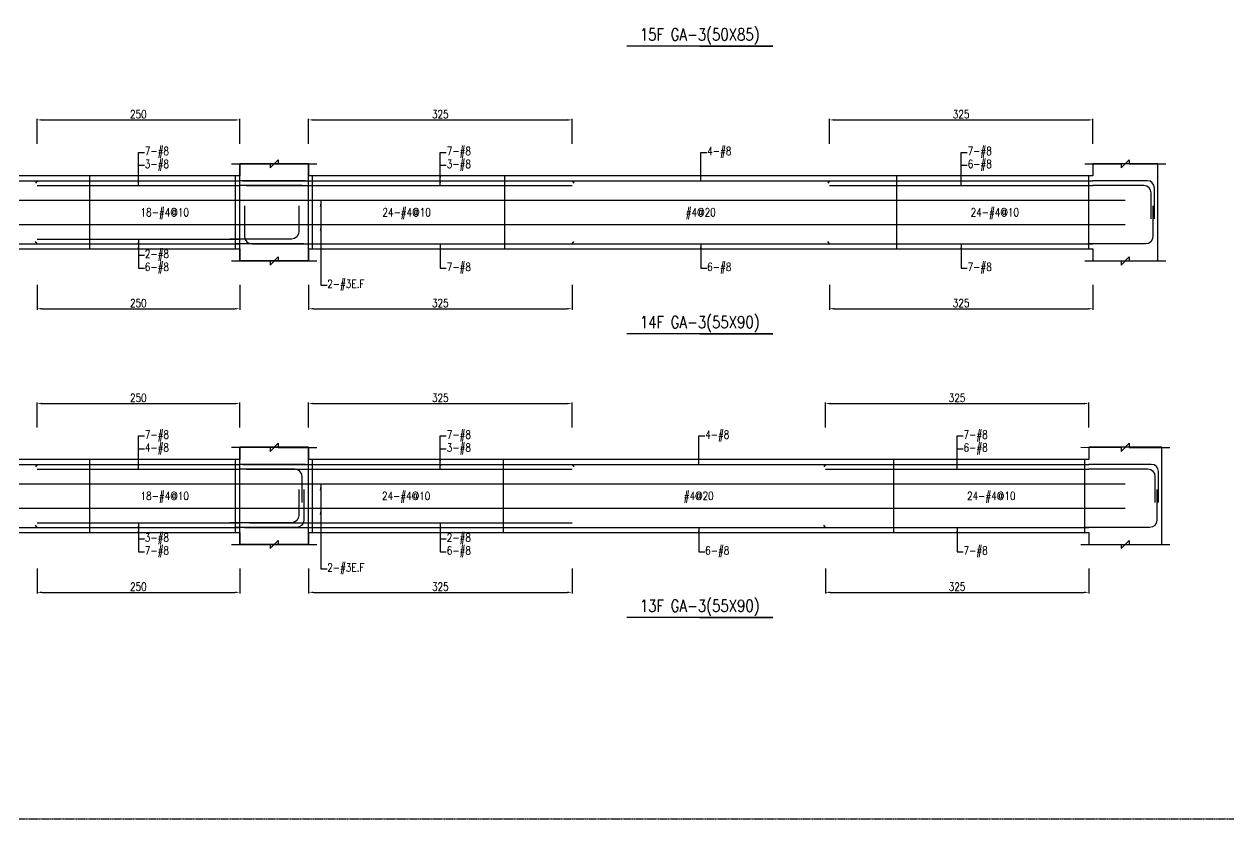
# Model space of a CAD drawing. Header units: millimetres. Extents: x 0 to 84580, y -12276 to 4373.
# Drawn here: x 34273 to 35759, y -3069 to -2088 of the extents above; entities that cross this region are included whole.
import ezdxf
from ezdxf.enums import TextEntityAlignment as Align

# ---------------------------------------------------------------- set-up
doc = ezdxf.new("R2010")
doc.units = ezdxf.units.MM
doc.header["$MEASUREMENT"] = 0
doc.linetypes.add('CENTER', pattern=[2, 1.25, -0.25, 0.25, -0.25])
for name, color, linetype in [('S-DIM', 2, 'Continuous'), ('S-GRID', 1, 'CENTER'), ('S-LEADER', 2, 'Continuous'), ('S-RC', 130, 'Continuous'), ('S-REINF', 6, 'Continuous'), ('S-TEXT', 2, 'Continuous')]:
    doc.layers.add(name, color=color, linetype=linetype)
doc.styles.add('CS4', font='romans.shx', dxfattribs={"width": 0.8, "bigfont": 'lsp.shx'})
doc.styles.get("Standard").update_dxf_attribs({"font": 'arial.ttf'})
doc.dimstyles.new('ISO-25', dxfattribs={"dimtxt": 2.5, "dimasz": 2.5, "dimexe": 1.25, "dimexo": 0.625, "dimtad": 1, "dimtxsty": 'Standard', "dimcen": 2.5, "dimadec": 0, "dimazin": 0, "dimtfac": 1, "dimtmove": 0, "dimatfit": 3, "dimfxl": 0, "dimarcsym": 0})

# ---------------------------------------------------------------- blocks, each defined once
blk = doc.blocks.new('*D919')
at = {"layer": 'DEFPOINTS', "color": 0, "transparency": 16777216}
for p in [(34538.8, -2556.4), (34288.8, -2586.4), (34538.8, -2586.4)]:
    blk.add_point(p, dxfattribs=at)
at = {"layer": 'S-DIM', "color": 0, "lineweight": -2, "transparency": 16777216}
for p, q in [((34288.8, -2585.8), (34288.8, -2555.2)), ((34294.8, -2556.4), (34532.8, -2556.4)), ((34538.8, -2585.8), (34538.8, -2555.2))]:
    blk.add_line(p, q, dxfattribs=at)
at = {"layer": 'S-DIM', "color": 0, "transparency": 16777216}
for points in [[(34294.8, -2555.4), (34294.8, -2557.4), (34288.8, -2556.4)], [(34532.8, -2555.4), (34532.8, -2557.4), (34538.8, -2556.4)]]:
    blk.add_solid(points, dxfattribs=at)
at = {"layer": 'S-DIM', "color": 0, "transparency": 16777216, "insert": (34413.8, -2549.4), "char_height": 10, "attachment_point": 5, "style": 'CS4'}
blk.add_mtext('250', dxfattribs=at)
blk = doc.blocks.new('*D921')
at = {"layer": 'DEFPOINTS', "color": 0, "transparency": 16777216}
for p in [(34288.8, -2759.4), (34538.8, -2759.4), (34538.8, -2789.4)]:
    blk.add_point(p, dxfattribs=at)
at = {"layer": 'S-DIM', "color": 0, "lineweight": -2, "transparency": 16777216}
for p, q in [((34288.8, -2760.1), (34288.8, -2790.7)), ((34538.8, -2760.1), (34538.8, -2790.7)), ((34294.8, -2789.4), (34532.8, -2789.4))]:
    blk.add_line(p, q, dxfattribs=at)
at = {"layer": 'S-DIM', "color": 0, "transparency": 16777216}
for points in [[(34294.8, -2788.4), (34294.8, -2790.4), (34288.8, -2789.4)], [(34532.8, -2788.4), (34532.8, -2790.4), (34538.8, -2789.4)]]:
    blk.add_solid(points, dxfattribs=at)
at = {"layer": 'S-DIM', "color": 0, "transparency": 16777216, "insert": (34413.8, -2782.4), "char_height": 10, "attachment_point": 5, "style": 'CS4'}
blk.add_mtext('250', dxfattribs=at)
blk = doc.blocks.new('*D923')
at = {"layer": 'DEFPOINTS', "color": 0, "transparency": 16777216}
for p in [(34538.8, -2206.4), (34288.8, -2236.4), (34538.8, -2236.4)]:
    blk.add_point(p, dxfattribs=at)
at = {"layer": 'S-DIM', "color": 0, "lineweight": -2, "transparency": 16777216}
for p, q in [((34288.8, -2235.8), (34288.8, -2205.2)), ((34294.8, -2206.4), (34532.8, -2206.4)), ((34538.8, -2235.8), (34538.8, -2205.2))]:
    blk.add_line(p, q, dxfattribs=at)
at = {"layer": 'S-DIM', "color": 0, "transparency": 16777216}
for points in [[(34294.8, -2205.4), (34294.8, -2207.4), (34288.8, -2206.4)], [(34532.8, -2205.4), (34532.8, -2207.4), (34538.8, -2206.4)]]:
    blk.add_solid(points, dxfattribs=at)
at = {"layer": 'S-DIM', "color": 0, "transparency": 16777216, "insert": (34413.8, -2199.4), "char_height": 10, "attachment_point": 5, "style": 'CS4'}
blk.add_mtext('250', dxfattribs=at)
blk = doc.blocks.new('*D925')
at = {"layer": 'DEFPOINTS', "color": 0, "transparency": 16777216}
for p in [(34288.8, -2409.4), (34538.8, -2409.4), (34538.8, -2439.4)]:
    blk.add_point(p, dxfattribs=at)
at = {"layer": 'S-DIM', "color": 0, "lineweight": -2, "transparency": 16777216}
for p, q in [((34288.8, -2410.1), (34288.8, -2440.7)), ((34538.8, -2410.1), (34538.8, -2440.7)), ((34294.8, -2439.4), (34532.8, -2439.4))]:
    blk.add_line(p, q, dxfattribs=at)
at = {"layer": 'S-DIM', "color": 0, "transparency": 16777216}
for points in [[(34294.8, -2438.4), (34294.8, -2440.4), (34288.8, -2439.4)], [(34532.8, -2438.4), (34532.8, -2440.4), (34538.8, -2439.4)]]:
    blk.add_solid(points, dxfattribs=at)
at = {"layer": 'S-DIM', "color": 0, "transparency": 16777216, "insert": (34413.8, -2432.4), "char_height": 10, "attachment_point": 5, "style": 'CS4'}
blk.add_mtext('250', dxfattribs=at)
blk = doc.blocks.new('*D943')
at = {"layer": 'DEFPOINTS', "color": 0, "transparency": 16777216}
for p in [(34948.8, -2556.4), (34623.8, -2586.4), (34948.8, -2586.4)]:
    blk.add_point(p, dxfattribs=at)
at = {"layer": 'S-DIM', "color": 0, "lineweight": -2, "transparency": 16777216}
for p, q in [((34623.8, -2585.8), (34623.8, -2555.2)), ((34629.8, -2556.4), (34942.8, -2556.4)), ((34948.8, -2585.8), (34948.8, -2555.2))]:
    blk.add_line(p, q, dxfattribs=at)
at = {"layer": 'S-DIM', "color": 0, "transparency": 16777216}
for points in [[(34629.8, -2555.4), (34629.8, -2557.4), (34623.8, -2556.4)], [(34942.8, -2555.4), (34942.8, -2557.4), (34948.8, -2556.4)]]:
    blk.add_solid(points, dxfattribs=at)
at = {"layer": 'S-DIM', "color": 0, "transparency": 16777216, "insert": (34786.3, -2549.4), "char_height": 10, "attachment_point": 5, "style": 'CS4'}
blk.add_mtext('325', dxfattribs=at)
blk = doc.blocks.new('*D944')
at = {"layer": 'DEFPOINTS', "color": 0, "transparency": 16777216}
for p in [(35586.3, -2556.4), (35261.3, -2586.4), (35586.3, -2586.4)]:
    blk.add_point(p, dxfattribs=at)
at = {"layer": 'S-DIM', "color": 0, "lineweight": -2, "transparency": 16777216}
for p, q in [((35261.3, -2585.8), (35261.3, -2555.2)), ((35267.3, -2556.4), (35580.3, -2556.4)), ((35586.3, -2585.8), (35586.3, -2555.2))]:
    blk.add_line(p, q, dxfattribs=at)
at = {"layer": 'S-DIM', "color": 0, "transparency": 16777216}
for points in [[(35267.3, -2555.4), (35267.3, -2557.4), (35261.3, -2556.4)], [(35580.3, -2555.4), (35580.3, -2557.4), (35586.3, -2556.4)]]:
    blk.add_solid(points, dxfattribs=at)
at = {"layer": 'S-DIM', "color": 0, "transparency": 16777216, "insert": (35423.8, -2549.4), "char_height": 10, "attachment_point": 5, "style": 'CS4'}
blk.add_mtext('325', dxfattribs=at)
blk = doc.blocks.new('*D945')
at = {"layer": 'DEFPOINTS', "color": 0, "transparency": 16777216}
for p in [(34623.8, -2759.4), (34948.8, -2759.4), (34948.8, -2789.4)]:
    blk.add_point(p, dxfattribs=at)
at = {"layer": 'S-DIM', "color": 0, "lineweight": -2, "transparency": 16777216}
for p, q in [((34623.8, -2760.1), (34623.8, -2790.7)), ((34948.8, -2760.1), (34948.8, -2790.7)), ((34629.8, -2789.4), (34942.8, -2789.4))]:
    blk.add_line(p, q, dxfattribs=at)
at = {"layer": 'S-DIM', "color": 0, "transparency": 16777216}
for points in [[(34629.8, -2788.4), (34629.8, -2790.4), (34623.8, -2789.4)], [(34942.8, -2788.4), (34942.8, -2790.4), (34948.8, -2789.4)]]:
    blk.add_solid(points, dxfattribs=at)
at = {"layer": 'S-DIM', "color": 0, "transparency": 16777216, "insert": (34786.3, -2782.4), "char_height": 10, "attachment_point": 5, "style": 'CS4'}
blk.add_mtext('325', dxfattribs=at)
blk = doc.blocks.new('*D946')
at = {"layer": 'DEFPOINTS', "color": 0, "transparency": 16777216}
for p in [(35261.3, -2759.4), (35586.3, -2759.4), (35586.3, -2789.4)]:
    blk.add_point(p, dxfattribs=at)
at = {"layer": 'S-DIM', "color": 0, "lineweight": -2, "transparency": 16777216}
for p, q in [((35261.3, -2760.1), (35261.3, -2790.7)), ((35586.3, -2760.1), (35586.3, -2790.7)), ((35267.3, -2789.4), (35580.3, -2789.4))]:
    blk.add_line(p, q, dxfattribs=at)
at = {"layer": 'S-DIM', "color": 0, "transparency": 16777216}
for points in [[(35267.3, -2788.4), (35267.3, -2790.4), (35261.3, -2789.4)], [(35580.3, -2788.4), (35580.3, -2790.4), (35586.3, -2789.4)]]:
    blk.add_solid(points, dxfattribs=at)
at = {"layer": 'S-DIM', "color": 0, "transparency": 16777216, "insert": (35423.8, -2782.4), "char_height": 10, "attachment_point": 5, "style": 'CS4'}
blk.add_mtext('325', dxfattribs=at)
blk = doc.blocks.new('*D947')
at = {"layer": 'DEFPOINTS', "color": 0, "transparency": 16777216}
for p in [(34948.8, -2206.4), (34623.8, -2236.4), (34948.8, -2236.4)]:
    blk.add_point(p, dxfattribs=at)
at = {"layer": 'S-DIM', "color": 0, "lineweight": -2, "transparency": 16777216}
for p, q in [((34623.8, -2235.8), (34623.8, -2205.2)), ((34629.8, -2206.4), (34942.8, -2206.4)), ((34948.8, -2235.8), (34948.8, -2205.2))]:
    blk.add_line(p, q, dxfattribs=at)
at = {"layer": 'S-DIM', "color": 0, "transparency": 16777216}
for points in [[(34629.8, -2205.4), (34629.8, -2207.4), (34623.8, -2206.4)], [(34942.8, -2205.4), (34942.8, -2207.4), (34948.8, -2206.4)]]:
    blk.add_solid(points, dxfattribs=at)
at = {"layer": 'S-DIM', "color": 0, "transparency": 16777216, "insert": (34786.3, -2199.4), "char_height": 10, "attachment_point": 5, "style": 'CS4'}
blk.add_mtext('325', dxfattribs=at)
blk = doc.blocks.new('*D934')
at = {"layer": 'DEFPOINTS', "color": 0, "transparency": 16777216}
for p in [(35591.3, -2206.4), (35266.3, -2236.4), (35591.3, -2236.4)]:
    blk.add_point(p, dxfattribs=at)
at = {"layer": 'S-DIM', "color": 0, "lineweight": -2, "transparency": 16777216}
for p, q in [((35266.3, -2235.8), (35266.3, -2205.2)), ((35272.3, -2206.4), (35585.3, -2206.4)), ((35591.3, -2235.8), (35591.3, -2205.2))]:
    blk.add_line(p, q, dxfattribs=at)
at = {"layer": 'S-DIM', "color": 0, "transparency": 16777216}
for points in [[(35272.3, -2205.4), (35272.3, -2207.4), (35266.3, -2206.4)], [(35585.3, -2205.4), (35585.3, -2207.4), (35591.3, -2206.4)]]:
    blk.add_solid(points, dxfattribs=at)
at = {"layer": 'S-DIM', "color": 0, "transparency": 16777216, "insert": (35428.8, -2199.4), "char_height": 10, "attachment_point": 5, "style": 'CS4'}
blk.add_mtext('325', dxfattribs=at)
blk = doc.blocks.new('*D935')
at = {"layer": 'DEFPOINTS', "color": 0, "transparency": 16777216}
for p in [(34623.8, -2409.4), (34948.8, -2409.4), (34948.8, -2439.4)]:
    blk.add_point(p, dxfattribs=at)
at = {"layer": 'S-DIM', "color": 0, "lineweight": -2, "transparency": 16777216}
for p, q in [((34623.8, -2410.1), (34623.8, -2440.7)), ((34948.8, -2410.1), (34948.8, -2440.7)), ((34629.8, -2439.4), (34942.8, -2439.4))]:
    blk.add_line(p, q, dxfattribs=at)
at = {"layer": 'S-DIM', "color": 0, "transparency": 16777216}
for points in [[(34629.8, -2438.4), (34629.8, -2440.4), (34623.8, -2439.4)], [(34942.8, -2438.4), (34942.8, -2440.4), (34948.8, -2439.4)]]:
    blk.add_solid(points, dxfattribs=at)
at = {"layer": 'S-DIM', "color": 0, "transparency": 16777216, "insert": (34786.3, -2432.4), "char_height": 10, "attachment_point": 5, "style": 'CS4'}
blk.add_mtext('325', dxfattribs=at)
blk = doc.blocks.new('*D936')
at = {"layer": 'DEFPOINTS', "color": 0, "transparency": 16777216}
for p in [(35266.3, -2409.4), (35591.3, -2409.4), (35591.3, -2439.4)]:
    blk.add_point(p, dxfattribs=at)
at = {"layer": 'S-DIM', "color": 0, "lineweight": -2, "transparency": 16777216}
for p, q in [((35266.3, -2410.1), (35266.3, -2440.7)), ((35591.3, -2410.1), (35591.3, -2440.7)), ((35272.3, -2439.4), (35585.3, -2439.4))]:
    blk.add_line(p, q, dxfattribs=at)
at = {"layer": 'S-DIM', "color": 0, "transparency": 16777216}
for points in [[(35272.3, -2438.4), (35272.3, -2440.4), (35266.3, -2439.4)], [(35585.3, -2438.4), (35585.3, -2440.4), (35591.3, -2439.4)]]:
    blk.add_solid(points, dxfattribs=at)
at = {"layer": 'S-DIM', "color": 0, "transparency": 16777216, "insert": (35428.8, -2432.4), "char_height": 10, "attachment_point": 5, "style": 'CS4'}
blk.add_mtext('325', dxfattribs=at)

msp = doc.modelspace()

# ---------------------------------------------------------------- linework, layer by layer
at = {"layer": 'S-GRID'}
msp.add_lwpolyline([(32603, -3069), (35832, -3069), (35832, -1000), (32603, -1000), (32603, -3069)], dxfattribs=at)
at = {"layer": 'S-RC'}
for points in [[(35106.314, -2115.438), (35196.314, -2115.438), (35016.314, -2115.438)], [(34528.814, -2260.438), (34576.314, -2260.447), (34576.313, -2265.447), (34586.315, -2255.449), (34586.314, -2260.449), (34633.814, -2260.459)], [(34528.814, -2260.438), (34576.314, -2260.447), (34576.313, -2265.447), (34586.315, -2255.449), (34586.314, -2260.449), (34633.814, -2260.459)], [(35581.314, -2260.438), (35626.314, -2260.447), (35626.313, -2265.447), (35636.315, -2255.449), (35636.314, -2260.449), (35681.314, -2260.458)], [(34538.814, -2365.438), (34538.814, -2380.438), (34623.814, -2380.438), (34623.814, -2260.438), (34538.814, -2260.438), (34538.814, -2275.438)], [(34623.814, -2365.438), (34623.814, -2380.438), (34538.814, -2380.438), (34538.814, -2260.438), (34623.814, -2260.438), (34623.814, -2275.438)], [(35591.314, -2365.438), (35591.314, -2380.438), (35671.314, -2380.438), (35671.314, -2260.438), (35591.314, -2260.438), (35591.314, -2275.438)], [(34538.814, -2275.438), (33798.814, -2275.438)], [(35591.314, -2275.438), (34623.814, -2275.438)], [(33798.814, -2365.438), (34538.814, -2365.438)], [(34528.814, -2380.438), (34576.314, -2380.447), (34576.313, -2385.447), (34586.315, -2375.449), (34586.314, -2380.449), (34633.814, -2380.459)], [(34528.814, -2380.438), (34576.314, -2380.447), (34576.313, -2385.447), (34586.315, -2375.449), (34586.314, -2380.449), (34633.814, -2380.459)], [(34623.814, -2365.438), (35591.314, -2365.438)], [(35581.314, -2380.438), (35626.314, -2380.447), (35626.313, -2385.447), (35636.315, -2375.449), (35636.314, -2380.449), (35681.314, -2380.458)], [(35106.314, -2470.438), (35196.314, -2470.438), (35016.314, -2470.438)], [(34528.814, -2610.438), (34576.314, -2610.447), (34576.313, -2615.447), (34586.315, -2605.449), (34586.314, -2610.449), (34633.814, -2610.459)], [(34528.814, -2610.438), (34576.314, -2610.447), (34576.313, -2615.447), (34586.315, -2605.449), (34586.314, -2610.449), (34633.814, -2610.459)], [(34538.814, -2715.438), (34538.814, -2730.438), (34623.814, -2730.438), (34623.814, -2610.438), (34538.814, -2610.438), (34538.814, -2625.438)], [(34623.814, -2715.438), (34623.814, -2730.438), (34538.814, -2730.438), (34538.814, -2610.438), (34623.814, -2610.438), (34623.814, -2625.438)], [(35576.314, -2610.438), (35626.314, -2610.448), (35626.313, -2615.448), (35636.315, -2605.45), (35636.314, -2610.45), (35686.314, -2610.46)], [(35586.314, -2715.438), (35586.314, -2730.438), (35676.314, -2730.438), (35676.314, -2610.438), (35586.314, -2610.438), (35586.314, -2625.438)], [(34538.814, -2625.438), (33798.814, -2625.438)], [(35586.314, -2625.438), (34623.814, -2625.438)], [(33798.814, -2715.438), (34538.814, -2715.438)], [(34623.814, -2715.438), (35586.314, -2715.438)], [(34528.814, -2730.438), (34576.314, -2730.447), (34576.313, -2735.447), (34586.315, -2725.449), (34586.314, -2730.449), (34633.814, -2730.459)], [(34528.814, -2730.438), (34576.314, -2730.447), (34576.313, -2735.447), (34586.315, -2725.449), (34586.314, -2730.449), (34633.814, -2730.459)], [(35576.314, -2730.438), (35626.314, -2730.448), (35626.313, -2735.448), (35636.315, -2725.45), (35636.314, -2730.45), (35686.314, -2730.46)], [(35106.314, -2820.438), (35196.314, -2820.438), (35016.314, -2820.438)]]:
    msp.add_lwpolyline(points, dxfattribs=at)
at = {"layer": 'S-REINF'}
for points in [[(34048.814, -2281.438), (34288.814, -2281.438)], [(34288.814, -2281.438), (34286.814, -2284.438)], [(34288.814, -2281.438), (34538.814, -2281.438)], [(34288.814, -2287.438), (34538.814, -2287.438)], [(34619.814, -2281.438), (34538.814, -2281.438)], [(34615.814, -2287.438), (34538.814, -2287.438)], [(34542.814, -2281.438), (34623.814, -2281.438)], [(34546.814, -2287.438), (34623.814, -2287.438)], [(34623.814, -2281.438), (34948.814, -2281.438)], [(34623.814, -2287.438), (34948.814, -2287.438)], [(34948.814, -2281.438), (34950.814, -2284.438)], [(34948.814, -2281.438), (35266.314, -2281.438)], [(35266.314, -2281.438), (35264.314, -2284.438)], [(35266.314, -2281.438), (35591.314, -2281.438)], [(35266.314, -2287.438), (35591.314, -2287.438)], [(34048.814, -2359.438), (34288.814, -2359.438)], [(34288.814, -2359.438), (34286.814, -2356.438)], [(34288.814, -2353.438), (34538.814, -2353.438)], [(34288.814, -2359.438), (34538.814, -2359.438)], [(34617.814, -2359.438), (34532.814, -2359.438)], [(34623.814, -2359.438), (34948.814, -2359.438)], [(34948.814, -2359.438), (34950.814, -2356.438)], [(34948.814, -2359.438), (35266.314, -2359.438)], [(35266.314, -2359.438), (35264.314, -2356.438)], [(35266.314, -2359.438), (35591.314, -2359.438)], [(34048.814, -2631.438), (34288.814, -2631.438)], [(34288.814, -2631.438), (34286.814, -2634.438)], [(34288.814, -2631.438), (34538.814, -2631.438)], [(34288.814, -2637.438), (34538.814, -2637.438)], [(34619.814, -2631.438), (34538.814, -2631.438)], [(34542.814, -2631.438), (34623.814, -2631.438)], [(34546.814, -2637.438), (34623.814, -2637.438)], [(34623.814, -2631.438), (34948.814, -2631.438)], [(34623.814, -2637.438), (34948.814, -2637.438)], [(34948.814, -2631.438), (34950.814, -2634.438)], [(34948.814, -2631.438), (35261.314, -2631.438)], [(35261.314, -2631.438), (35259.314, -2634.438)], [(35261.314, -2631.438), (35586.314, -2631.438)], [(35261.314, -2637.438), (35586.314, -2637.438)], [(34288.814, -2703.438), (34538.814, -2703.438)], [(34550.814, -2703.438), (34623.814, -2703.438)], [(34623.814, -2703.438), (34948.814, -2703.438)], [(34048.814, -2709.438), (34288.814, -2709.438)], [(34288.814, -2709.438), (34286.814, -2706.438)], [(34288.814, -2709.438), (34538.814, -2709.438)], [(34544.814, -2709.438), (34623.814, -2709.438)], [(34623.814, -2709.438), (34948.814, -2709.438)], [(34948.814, -2709.438), (35261.314, -2709.438)], [(35261.314, -2709.438), (35259.314, -2706.438)], [(35261.314, -2709.438), (35586.314, -2709.438)]]:
    msp.add_lwpolyline(points, dxfattribs=at)
at = {"layer": 'S-REINF', "color": 1}
for points in [[(34353.814, -2365.438), (34353.814, -2275.438)], [(34533.814, -2365.438), (34533.814, -2275.438)], [(34628.814, -2365.438), (34628.814, -2275.438)], [(34865.689, -2365.438), (34865.689, -2275.438)], [(35349.439, -2365.438), (35349.439, -2275.438)], [(35586.314, -2365.438), (35586.314, -2275.438)], [(33756.314, -2305.438), (34581.314, -2305.438)], [(34581.314, -2305.438), (35631.314, -2305.438)], [(33756.314, -2335.438), (34581.314, -2335.438)], [(34581.314, -2335.438), (35631.314, -2335.438)], [(34353.814, -2715.438), (34353.814, -2625.438)], [(34533.814, -2715.438), (34533.814, -2625.438)], [(34628.814, -2715.438), (34628.814, -2625.438)], [(34864.439, -2715.438), (34864.439, -2625.438)], [(35345.689, -2715.438), (35345.689, -2625.438)], [(35581.314, -2715.438), (35581.314, -2625.438)], [(33756.314, -2655.438), (34581.314, -2655.438)], [(34581.314, -2655.438), (35631.314, -2655.438)], [(33756.314, -2685.438), (34581.314, -2685.438)], [(34581.314, -2685.438), (35631.314, -2685.438)]]:
    msp.add_lwpolyline(points, dxfattribs=at)
at = {"layer": 'S-REINF'}
for points in [[(35667.314, -2328.438), (35667.314, -2290.438, 0.41421356), (35658.314, -2281.438), (35591.314, -2281.438)], [(35663.314, -2328.438), (35663.314, -2296.438, 0.41421356), (35654.314, -2287.438), (35591.314, -2287.438)], [(34611.814, -2312.438), (34611.814, -2344.438, -0.41421356), (34602.814, -2353.438), (34526.814, -2353.438)], [(34544.814, -2312.438), (34544.814, -2350.438, 0.41421356), (34553.814, -2359.438), (34623.814, -2359.438)], [(35665.314, -2312.438), (35665.314, -2350.438, -0.41421356), (35656.314, -2359.438), (35585.314, -2359.438)], [(34615.814, -2678.438), (34615.814, -2646.438, 0.41421356), (34606.814, -2637.438), (34538.814, -2637.438)], [(35672.314, -2678.438), (35672.314, -2640.438, 0.41421356), (35663.314, -2631.438), (35586.314, -2631.438)], [(35668.314, -2678.438), (35668.314, -2646.438, 0.41421356), (35659.314, -2637.438), (35586.314, -2637.438)], [(34611.814, -2662.438), (34611.814, -2694.438, -0.41421356), (34602.814, -2703.438), (34526.814, -2703.438)], [(34617.814, -2662.438), (34617.814, -2700.438, -0.41421356), (34608.814, -2709.438), (34532.814, -2709.438)], [(35670.314, -2662.438), (35670.314, -2700.438, -0.41421356), (35661.314, -2709.438), (35580.314, -2709.438)]]:
    msp.add_lwpolyline(points, format="xyb", dxfattribs=at)

# ---------------------------------------------------------------- texts
at = {"layer": 'S-LEADER', "char_height": 10, "attachment_point": 4, "style": 'CS4'}
for s, insert in [('7-#8', (34421.814, -2246.438)), ('7-#8', (34794.314, -2246.438)), ('4-#8', (35115.564, -2246.438)), ('7-#8', (35436.814, -2246.438)), ('3-#8', (34421.814, -2262.438)), ('3-#8', (34794.314, -2262.438)), ('6-#8', (35436.814, -2262.438)), ('2-#8', (34421.814, -2373.438)), ('6-#8', (34421.814, -2389.438)), ('7-#8', (34794.314, -2389.438)), ('6-#8', (35115.564, -2389.438)), ('7-#8', (35436.814, -2389.438)), ('7-#8', (34421.814, -2596.438)), ('7-#8', (34794.314, -2596.438)), ('4-#8', (35113.064, -2596.438)), ('7-#8', (35431.814, -2596.438)), ('4-#8', (34421.814, -2612.438)), ('3-#8', (34794.314, -2612.438)), ('6-#8', (35431.814, -2612.438)), ('3-#8', (34421.814, -2723.438)), ('2-#8', (34794.314, -2723.438)), ('7-#8', (34421.814, -2739.438)), ('6-#8', (34794.314, -2739.438)), ('6-#8', (35113.064, -2739.438)), ('7-#8', (35431.814, -2739.438))]:
    msp.add_mtext(s, dxfattribs=dict(at, insert=insert))
at = {"layer": 'S-LEADER', "color": 3, "char_height": 10, "attachment_point": 4, "style": 'CS4'}
for insert in [(34646.814, -2410.438), (34646.814, -2760.438)]:
    msp.add_mtext('2-#3E.F', dxfattribs=dict(at, insert=insert))
at = {"layer": 'S-RC', "style": 'CS4', "width": 0.8}
for s, p in [('15F GA-3(50X85)', (35106.314, -2108.438)), ('14F GA-3(55X90)', (35106.314, -2463.438)), ('13F GA-3(55X90)', (35106.314, -2813.438))]:
    msp.add_text(s, height=15, dxfattribs=at).set_placement(p, align=Align.CENTER)
at = {"layer": 'S-TEXT', "color": 1, "style": 'CS4', "width": 0.8}
for s, p in [('18-#4@10', (34446.314, -2325.438)), ('24-#4@10', (34744.752, -2325.438)), ('#4@20', (35107.564, -2325.438)), ('24-#4@10', (35470.377, -2325.438)), ('18-#4@10', (34446.314, -2675.438)), ('24-#4@10', (34744.127, -2675.438)), ('#4@20', (35105.064, -2675.438)), ('24-#4@10', (35466.002, -2675.438))]:
    msp.add_text(s, height=10, dxfattribs=at).set_placement(p, align=Align.CENTER)

# ---------------------------------------------------------------- dimensions: what is measured, and where the dimension line sits
at = {"layer": 'S-DIM'}
for p1, p2, distance, picture, middle in [((34288.814, -2236.438), (34538.814, -2236.438), 30, '*D923', (34413.814, -2199.438)), ((34623.814, -2236.438), (34948.814, -2236.438), 30, '*D947', (34786.314, -2199.438)), ((35266.314, -2236.438), (35591.314, -2236.438), 30, '*D934', (35428.814, -2199.438)), ((34288.814, -2409.438), (34538.814, -2409.438), -30, '*D925', (34413.814, -2432.438)), ((34623.814, -2409.438), (34948.814, -2409.438), -30, '*D935', (34786.314, -2432.438)), ((35266.314, -2409.438), (35591.314, -2409.438), -30, '*D936', (35428.814, -2432.438)), ((34288.814, -2586.438), (34538.814, -2586.438), 30, '*D919', (34413.814, -2549.438)), ((34623.814, -2586.438), (34948.814, -2586.438), 30, '*D943', (34786.314, -2549.438)), ((35261.314, -2586.438), (35586.314, -2586.438), 30, '*D944', (35423.814, -2549.438)), ((34288.814, -2759.438), (34538.814, -2759.438), -30, '*D921', (34413.814, -2782.438)), ((34623.814, -2759.438), (34948.814, -2759.438), -30, '*D945', (34786.314, -2782.438)), ((35261.314, -2759.438), (35586.314, -2759.438), -30, '*D946', (35423.814, -2782.438))]:
    dim = msp.add_aligned_dim(p1=p1, p2=p2, distance=distance, dimstyle='ISO-25', override={"dimtxt": 10, "dimasz": 6, "dimgap": 2, "dimtxsty": 'CS4'}, dxfattribs=at)
    dim.commit()
    dim.dimension.update_dxf_attribs({"geometry": picture, "text_midpoint": middle})

# ---------------------------------------------------------------- leaders
at = {"layer": 'S-LEADER', "annotation_type": 0, "has_hookline": 1, "hookline_direction": 0}
for points, override, text_width in [([(34413.814, -2281.438), (34413.814, -2246.438), (34421.189, -2246.438)], {"dimasz": 6, "dimtad": 0}, 30.857), ([(34786.314, -2281.438), (34786.314, -2246.438), (34793.689, -2246.438)], {"dimasz": 6, "dimtad": 0}, 30.857), ([(35107.564, -2281.438), (35107.564, -2246.438), (35114.939, -2246.438)], {"dimasz": 6, "dimtad": 0}, 30.857), ([(35428.814, -2281.438), (35428.814, -2246.438), (35436.189, -2246.438)], {"dimasz": 6, "dimtad": 0}, 30.857), ([(34413.814, -2287.438), (34413.814, -2262.438), (34421.189, -2262.438)], {"dimasz": 6, "dimtad": 0}, 30.857), ([(34786.314, -2287.438), (34786.314, -2262.438), (34793.689, -2262.438)], {"dimasz": 6, "dimtad": 0}, 30.857), ([(35428.814, -2287.438), (35428.814, -2262.438), (35436.189, -2262.438)], {"dimasz": 6, "dimtad": 0}, 30.476), ([(34638.814, -2335.438), (34638.814, -2410.438), (34646.189, -2410.438)], {"dimasz": 8, "dimtad": 0}, 49.524), ([(34413.814, -2353.438), (34413.814, -2373.438), (34421.189, -2373.438)], {"dimasz": 6, "dimtad": 0}, 30.857), ([(34413.814, -2359.438), (34413.814, -2389.438), (34421.189, -2389.438)], {"dimasz": 6, "dimtad": 0}, 30.476), ([(34786.314, -2359.438), (34786.314, -2389.438), (34793.689, -2389.438)], {"dimasz": 6, "dimtad": 0}, 30.857), ([(35107.564, -2359.438), (35107.564, -2389.438), (35114.939, -2389.438)], {"dimasz": 6, "dimtad": 0}, 30.476), ([(35428.814, -2359.438), (35428.814, -2389.438), (35436.189, -2389.438)], {"dimasz": 6, "dimtad": 0}, 30.857), ([(34413.814, -2631.438), (34413.814, -2596.438), (34421.189, -2596.438)], {"dimasz": 6, "dimtad": 0}, 30.857), ([(34786.314, -2631.438), (34786.314, -2596.438), (34793.689, -2596.438)], {"dimasz": 6, "dimtad": 0}, 30.857), ([(35105.064, -2631.438), (35105.064, -2596.438), (35112.439, -2596.438)], {"dimasz": 6, "dimtad": 0}, 30.857), ([(35423.814, -2631.438), (35423.814, -2596.438), (35431.189, -2596.438)], {"dimasz": 6, "dimtad": 0}, 30.857), ([(34413.814, -2637.438), (34413.814, -2612.438), (34421.189, -2612.438)], {"dimasz": 6, "dimtad": 0}, 30.857), ([(34786.314, -2637.438), (34786.314, -2612.438), (34793.689, -2612.438)], {"dimasz": 6, "dimtad": 0}, 30.857), ([(35423.814, -2637.438), (35423.814, -2612.438), (35431.189, -2612.438)], {"dimasz": 6, "dimtad": 0}, 30.476), ([(34638.814, -2685.438), (34638.814, -2760.438), (34646.189, -2760.438)], {"dimasz": 8, "dimtad": 0}, 49.524), ([(34413.814, -2703.438), (34413.814, -2723.438), (34421.189, -2723.438)], {"dimasz": 6, "dimtad": 0}, 30.857), ([(34786.314, -2703.438), (34786.314, -2723.438), (34793.689, -2723.438)], {"dimasz": 6, "dimtad": 0}, 30.857), ([(34413.814, -2709.438), (34413.814, -2739.438), (34421.189, -2739.438)], {"dimasz": 6, "dimtad": 0}, 30.857), ([(34786.314, -2709.438), (34786.314, -2739.438), (34793.689, -2739.438)], {"dimasz": 6, "dimtad": 0}, 30.476), ([(35105.064, -2709.438), (35105.064, -2739.438), (35112.439, -2739.438)], {"dimasz": 6, "dimtad": 0}, 30.476), ([(35423.814, -2709.438), (35423.814, -2739.438), (35431.189, -2739.438)], {"dimasz": 6, "dimtad": 0}, 30.857)]:
    msp.add_leader(points, dimstyle='ISO-25', override=override, dxfattribs=dict(at, text_width=text_width))
at = {"layer": 'S-LEADER'}
for points in [[(34638.814, -2305.438), (34638.814, -2410.438), (34646.814, -2410.438)], [(34638.814, -2655.438), (34638.814, -2760.438), (34646.814, -2760.438)]]:
    msp.add_leader(points, dimstyle='ISO-25', override={"dimasz": 8}, dxfattribs=at)

doc.saveas('drawing.dxf')
